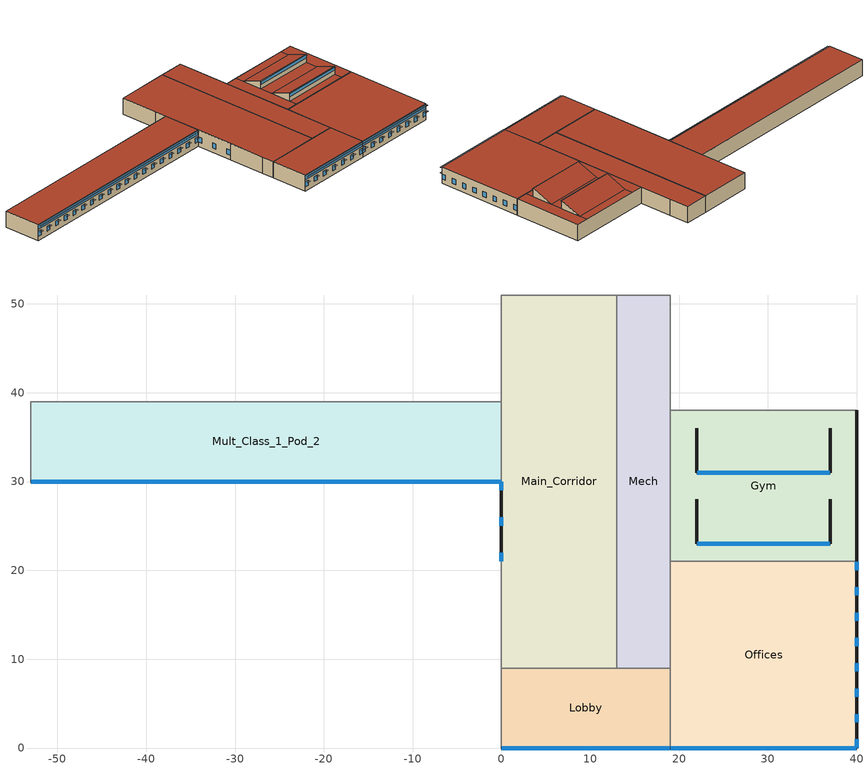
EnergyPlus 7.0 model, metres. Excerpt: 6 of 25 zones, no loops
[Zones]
Mult_Class_1_Pod_2
 floor ground (Unheated - 8in Slab with Carpet_NR_Ext-slab): -53,39 0,39 0,30 -53,30 z0
 wall outside (Mass_R-5.7 ci_Ext-wall): -53,30 0,30 z0:4
 wall to Main_Corridor (Standard_Int-Wall): 0,30 0,39 z0:4
 wall to Corridor_Pod_2 (Standard_Int-Wall): 0,39 -53,39 z0:4
 wall to Corner_Class_1_Pod_2 (Standard_Int-Wall): -53,39 -53,30 z0:4
 window (std_window_UValue_3.237_SHGC_0.390_VT_0.495): -52.95,30 -52.04,30 / -50.06,30 -49.15,30 / -47.17,30 -46.26,30 / -44.29,30 -43.37,30 / -41.4,30 -40.48,30 / -38.51,30 -37.6,30 / -35.62,30 -34.71,30 / -32.73,30 -31.82,30 / -29.85,30 -28.93,30 / -26.96,30 -26.04,30 / -24.07,30 -23.15,30 / -21.18,30 -20.27,30 / -18.29,30 -17.38,30 / -15.4,30 -14.49,30 / -12.52,30 -11.6,30 / -9.63,30 -8.71,30 / -6.74,30 -5.83,30 / -3.85,30 -2.94,30 / -0.96,30 -0.05,30 z1.1:2.32
 window (daylight_window_UValue_3.237_SHGC_0.390_VT_0.495): -52.95,30 -0.05,30 z2.8:3.8
 roof outside (IEAD_R-20 ci_Roof): -53,30 0,30 0,39 -53,39 z4
Main_Corridor
 floor ground (Unheated - 8in Slab with Carpet_NR_Ext-slab): 0,51 13,51 13,9 0,9 z0
 wall outside (Mass_R-5.7 ci_Ext-wall): 0,30 0,21 z0:4
 wall to Lobby (Standard_Int-Wall): 0,9 13,9 z0:4
 wall to Mech (Standard_Int-Wall): 13,9 13,51 z0:4
 wall to Bathrooms (Standard_Int-Wall): 13,51 0,51 z0:4
 wall to Mult_Class_2_Pod_2 (Standard_Int-Wall): 0,51 0,42 z0:4
 wall to Corridor_Pod_2 (Standard_Int-Wall): 0,42 0,39 z0:4
 wall to Mult_Class_2_Pod_1 (Standard_Int-Wall): 0,21 0,12 z0:4
 wall to Corridor_Pod_1 (Standard_Int-Wall): 0,12 0,9 z0:4
 window (std_window_UValue_3.237_SHGC_0.390_VT_0.495_west): 0,29.95 0,29.04 / 0,25.96 0,25.04 / 0,21.96 0,21.05 z1.1:2.32
 roof outside (IEAD_R-20 ci_Roof): 0,9 13,9 13,51 0,51 z4
Lobby
 floor ground (Unheated - 8in Slab with Carpet_NR_Ext-slab): 0,9 19,9 19,0 0,0 z0
 wall outside (Mass_R-5.7 ci_Ext-wall): 0,0 19,0 z0:4
 wall to Offices (Standard_Int-Wall): 19,0 19,9 z0:4
 wall to Mech (Standard_Int-Wall): 19,9 13,9 z0:4
 wall to Mult_Class_1_Pod_1 (Standard_Int-Wall): 0,9 0,0 z0:4
 window (std_window_UValue_3.237_SHGC_0.390_VT_0.495): 0.05,0 0.96,0 / 3.05,0 3.96,0 / 6.05,0 6.96,0 / 9.04,0 9.96,0 / 12.04,0 12.95,0 / 15.04,0 15.95,0 / 18.04,0 18.95,0 z1.1:2.32
 window (daylight_window_UValue_3.237_SHGC_0.390_VT_0.495): 0.05,0 18.95,0 z2.79:3.8
 roof outside (IEAD_R-20 ci_Roof): 0,0 19,0 19,9 0,9 z4
Mech
 floor ground (Unheated - 8in Slab with Carpet_NR_Ext-slab): 13,51 19,51 19,9 13,9 z0
 wall to Offices (Standard_Int-Wall): 19,9 19,21 z0:4
 wall to Gym (Standard_Int-Wall): 19,21 19,38 z0:4
 wall to Kitchen (Standard_Int-Wall): 19,38 19,46 z0:4
 wall to Cafeteria (Standard_Int-Wall): 19,46 19,51 z0:4
 wall to Bathrooms (Standard_Int-Wall): 19,51 13,51 z0:4
 roof outside (IEAD_R-20 ci_Roof): 13,9 19,9 19,51 13,51 z4
Offices
 floor ground (Unheated - 8in Slab with Carpet_NR_Ext-slab): 19,21 40,21 40,0 19,0 z0
 wall outside (Mass_R-5.7 ci_Ext-wall): 19,0 40,0 40,21 z0:4
 wall to Gym (Standard_Int-Wall): 40,21 19,21 z0:4
 window (std_window_UValue_3.237_SHGC_0.390_VT_0.495): 19.05,0 19.96,0 / 21.91,0 22.82,0 / 24.76,0 25.67,0 / 27.62,0 28.53,0 / 30.47,0 31.38,0 / 33.33,0 34.24,0 / 36.18,0 37.09,0 / 39.04,0 39.95,0 z1.1:2.32
 window (daylight_window_UValue_3.237_SHGC_0.390_VT_0.495): 19.05,0 39.95,0 z2.8:3.8
 window (std_window_UValue_3.237_SHGC_0.390_VT_0.495_east): 40,0.05 40,0.96 / 40,2.91 40,3.82 / 40,5.76 40,6.67 / 40,8.62 40,9.53 / 40,11.47 40,12.38 / 40,14.33 40,15.24 / 40,17.18 40,18.09 / 40,20.04 40,20.95 z1.1:2.32
 roof outside (IEAD_R-20 ci_Roof): 19,0 40,0 40,21 19,21 z4
Gym
 floor ground (Unheated - 8in Slab with Carpet_NR_Ext-slab): 19,38 40,38 40,21 19,21 z0
 wall outside (Mass_R-5.7 ci_Ext-wall): 40,21 40,38 z0:4; 22,23 37,23 / 22,31 37,31 z4:6; 37,23,6 37,23,4 37,28,4; 22,28,4 22,23,4 22,23,6; 37,31,6 37,31,4 37,36,4; 22,36,4 22,31,4 22,31,6
 wall to Kitchen (Standard_Int-Wall): 40,38 19,38 z0:4
 window (std_window_UValue_3.237_SHGC_0.390_VT_0.495): 22.05,23 36.95,23 / 22.05,31 36.95,31 z5.1:5.8
 roof outside (IEAD_R-20 ci_Roof): 37,38 37,21 40,21 40,38 z4; 19,38 19,21 22,21 22,38 z4; 22,23 22,21 37,21 37,23 z4; 22,31 22,28 37,28 37,31 z4; 22,38 22,36 37,36 37,38 z4; 37,23,6 37,28,4 22,28,4 22,23,6; 37,31,6 37,36,4 22,36,4 22,31,6
shading: -52.95,29.39 -52.95,30 -52.04,30 -52.04,29.39 z2.32; -50.06,29.39 -50.06,30 -49.15,30 -49.15,29.39 z2.32; -47.17,29.39 -47.17,30 -46.26,30 -46.26,29.39 z2.32; -44.29,29.39 -44.29,30 -43.37,30 -43.37,29.39 z2.32; -41.4,29.39 -41.4,30 -40.48,30 -40.48,29.39 z2.32; -38.51,29.39 -38.51,30 -37.6,30 -37.6,29.39 z2.32; -35.62,29.39 -35.62,30 -34.71,30 -34.71,29.39 z2.32; -32.73,29.39 -32.73,30 -31.82,30 -31.82,29.39 z2.32; -29.85,29.39 -29.85,30 -28.93,30 -28.93,29.39 z2.32; -26.96,29.39 -26.96,30 -26.04,30 -26.04,29.39 z2.32; -24.07,29.39 -24.07,30 -23.15,30 -23.15,29.39 z2.32; -21.18,29.39 -21.18,30 -20.27,30 -20.27,29.39 z2.32; -18.29,29.39 -18.29,30 -17.38,30 -17.38,29.39 z2.32; -15.4,29.39 -15.4,30 -14.49,30 -14.49,29.39 z2.32; -12.52,29.39 -12.52,30 -11.6,30 -11.6,29.39 z2.32; -9.63,29.39 -9.63,30 -8.71,30 -8.71,29.39 z2.32; -6.74,29.39 -6.74,30 -5.83,30 -5.83,29.39 z2.32; -3.85,29.39 -3.85,30 -2.94,30 -2.94,29.39 z2.32; -0.96,29.39 -0.96,30 -0.05,30 -0.05,29.39 z2.32; -52.95,29.5 -52.95,30 -0.05,30 -0.05,29.5 z3.8; 0.05,-0.61 0.05,0 0.96,0 0.96,-0.61 z2.32; 3.05,-0.61 3.05,0 3.96,0 3.96,-0.61 z2.32; 6.05,-0.61 6.05,0 6.96,0 6.96,-0.61 z2.32; 9.04,-0.61 9.04,0 9.96,0 9.96,-0.61 z2.32; 12.04,-0.61 12.04,0 12.95,0 12.95,-0.61 z2.32; 15.04,-0.61 15.04,0 15.95,0 15.95,-0.61 z2.32; 18.04,-0.61 18.04,0 18.95,0 18.95,-0.61 z2.32; 0.05,-0.5 0.05,0 18.95,0 18.95,-0.5 z3.8; 19.05,-0.61 19.05,0 19.96,0 19.96,-0.61 z2.32; 21.91,-0.61 21.91,0 22.82,0 22.82,-0.61 z2.32; 24.76,-0.61 24.76,0 25.67,0 25.67,-0.61 z2.32; 27.62,-0.61 27.62,0 28.53,0 28.53,-0.61 z2.32; 30.47,-0.61 30.47,0 31.38,0 31.38,-0.61 z2.32; 33.33,-0.61 33.33,0 34.24,0 34.24,-0.61 z2.32; 36.18,-0.61 36.18,0 37.09,0 37.09,-0.61 z2.32; 39.04,-0.61 39.04,0 39.95,0 39.95,-0.61 z2.32; 19.05,-0.5 19.05,0 39.95,0 39.95,-0.5 z3.8; 22.05,22.65 22.05,23 36.95,23 36.95,22.65 z5.8; 22.05,30.65 22.05,31 36.95,31 36.95,30.65 z5.8
[Building]
Primary School Low-Energy Fan Coil: North Axis=0; Terrain=City; Loads Convergence Tolerance Value=0.04; Temperature Convergence Tolerance Value=0.2; Solar Distribution=FullExterior; Maximum Number of Warmup Days=25; Minimum Number of Warmup Days=6
[Site:Location]
USA FL-MIAMI: Latitude {deg}=25.78; Longitude {deg}=-80.27; Time Zone {hr}=-5; Elevation {m}=2
[Site:GroundTemperature:BuildingSurface]
22.509, 22.645, 22.781, 22.956, 23.052, 23.08, 23.116, 23.108, 23.133, 23.139, 23.077, 22.913
[Site:WaterMainsTemperature]
Calculation Method=CORRELATION; Annual Average Outdoor Air Temperature {C}=24.31; Maximum Difference In Monthly Average Outdoor Air Temperatures {deltaC}=8
[SizingPeriod:DesignDay] Barometric Pressure {Pa}=101301; Rain {0-no,1-yes}=0; Snow on ground {0-no,1-yes}=0; Day of Month=21; Daylight Savings Time Indicator=0; Humidity Indicating Type=WetBulb
Name | Maximum Dry-Bulb Temperature {C} | Daily Temp Range {C} | Humidity Indicating Conditions at Maximum Dry-Bulb | Wind Speed {m/s} design conditions vs. traditional 6.71 m/s (15 mph) | Wind Direction {Degrees; N=0, S=180} | Clearness {0.0 to 1.1} | Month | Day Type | Wind Speed {m/s} design conditions vs. traditional 3.35 m/s (7mph)
MIAMI Ann Htg 99.6% Condns DB | 8 | 0 | 8 | 4.4 | 340 | 0 | 1 | WinterDesignDay
MIAMI Ann Clg .4% Condns DB=>MWB | 33.1 | 6.7 | 25.3 |  | 140 | 1 | 7 | SummerDesignDay | 4.7
MIAMI Ann Clg .4% Condns WB=>MDB | 30.5 | 6.7 | 26.7 |  | 140 | 1 | 7 | SummerDesignDay | 4.7
[WindowMaterial:SimpleGlazingSystem] U-Factor=1.931; Solar Heat Gain Coefficient=0.25; Visible Transmittance=0.25
SOUTH; EAST; WEST
[Material] Thermal Absorptance=0.9
Name | Roughness | Thickness | Conductivity | Density | Specific Heat | Solar Absorptance | Visible Absorptance | Thickness {m} | Conductivity {W/m-K} | Density {kg/m3} | Specific Heat {J/kg-K}
Roof Membrane | VeryRough | 0.0095 | 0.16 | 1121.29 | 1460 | 0.7 | 0.7
Roof Insulation [14] | MediumRough | 0.1673 | 0.049 | 265 | 836.8 | 0.7 | 0.7
Metal Decking | MediumSmooth | 0.0015 | 45.006 | 7680 | 418.4 | 0.7 | 0.3
GP01 1/2 GYPSUM | Smooth | 0.0127 | 0.16 | 800 | 1090 | 0.7 | 0.5
1IN Stucco | Smooth | 0.0253 | 0.6918 | 1858 | 837 | 0.92 | 0.92
8IN Concrete HW | MediumRough | 0.2033 | 1.7296 | 2243 | 837 | 0.65 | 0.65
Wall Insulation [58] | MediumRough | 0.0339 | 0.0432 | 91 | 837 | 0.5 | 0.5
1/2IN Gypsum | Smooth | 0.0127 | 0.16 | 784.9 | 830 | 0.92 | 0.92
MAT-CC05 8 HW CONCRETE | Rough | 0.2032 | 1.311 | 2240 | 836.8 | 0.7 | 0.7
Std Wood 6inch | MediumSmooth |  |  |  |  | 0.7 | 0.7 | 0.15 | 0.12 | 540 | 1210
[Material:NoMass]
CP02 CARPET PAD: Roughness=VeryRough; Thermal Resistance {(m2-K)/W}=0.2165; Thermal Absorptance=0.9; Solar Absorptance=0.7; Visible Absorptance=0.8
[Construction]
std_window_UValue_3.237_SHGC_0.390_VT_0.495; daylight_window_UValue_3.237_SHGC_0.390_VT_0.495: SOUTH
std_window_UValue_3.237_SHGC_0.390_VT_0.495_east: EAST
std_window_UValue_3.237_SHGC_0.390_VT_0.495_west: WEST
IEAD_R-20 ci_Roof: Roof Membrane, Roof Insulation [14], Metal Decking
Standard_Int-Wall: GP01 1/2 GYPSUM, GP01 1/2 GYPSUM
Mass_R-5.7 ci_Ext-wall: 1IN Stucco, 8IN Concrete HW, Wall Insulation [58], 1/2IN Gypsum
Unheated - 8in Slab with Carpet_NR_Ext-slab: MAT-CC05 8 HW CONCRETE, CP02 CARPET PAD
InteriorFurnishings: Std Wood 6inch
[Zone] Type=1; Multiplier=1; Floor Area {m2}=AutoCalculate; Part of Total Floor Area=Yes
Name | Ceiling Height {m} | Volume {m3}
Mult_Class_1_Pod_2 | 4 | 1908
Main_Corridor | 4 | 2184
Lobby | 4 | 684
Mech | 4 | 1008
Offices | 4 | 1764
Gym | 4.5 | 1578
[InternalMass] Construction=InteriorFurnishings
Name | Zone | Surface Area
Mult_Class_1_Pod_2 Internal Mass | Mult_Class_1_Pod_2 | 954
Main_Corridor Internal Mass | Main_Corridor | 1092
Lobby Internal Mass | Lobby | 342
Mech Internal Mass | Mech | 504
Offices Internal Mass | Offices | 882
Gym Internal Mass | Gym | 714
[ZoneInfiltration:DesignFlowRate] Design Volume Flow Rate Calculation Method=Flow/ExteriorWallArea; Flow per Exterior Surface Area {m3/s/m2}=0.000302; Constant Term Coefficient=1; Temperature Term Coefficient=0; Velocity Term Coefficient=0; Velocity Squared Term Coefficient=0
Name | Zone | Schedule
Mult_Class_1_Pod_2_Infiltration | Mult_Class_1_Pod_2 | INFIL_SCH
Main_Corridor_Infiltration | Main_Corridor | INFIL_SCH
Lobby_Infiltration | Lobby | INFIL_SCH
Offices_Infiltration | Offices | INFIL_SCH
Gym_Infiltration | Gym | Gym_Infil_Sch
[People] Number of People Calculation Method=People; Fraction Radiant=0.3; User Specified Sensible Fraction=AUTOCALCULATE; Activity Level Schedule=ACTIVITY_SCH; Carbon Dioxide Generation Rate {m3/s-W}=3.82E-8; Enable ASHRAE 55 Comfort Warnings=No; MRT Calculation=ZoneAveraged; Work Efficiency Schedule=WORK_EFF_SCH; Clothing Schedule=CLOTHING_SCH; Air Velocity Schedule=AIR_VELO_SCH; Thermal Comfort Report=FANGER
Name | Zone | Schedule | Number of People
Mult_Class_1_Pod_2 People | Mult_Class_1_Pod_2 | Bldg_Occ_Sch | 166.95
Offices People | Offices | Off_Occ_Sch | 22.05
Gym People | Gym | Gym_Occ_Sch | 357
[Lights] Design Level Calculation Method=LightingLevel; Return Air Fraction=0; Fraction Radiant=0.37; Fraction Visible=0.2; Fraction Replaceable=1; Return Air Fraction is Calculated from Plenum Temperature=No
Name | Zone | Schedule | Design Level {W}
Mult_Class_1_Pod_2_Lights | Mult_Class_1_Pod_2 | Mult_Class_1_Pod_2_South_Class | 4106.97
Main_Corridor_Lights | Main_Corridor | Bldg_Light_Sch | 2353.26
Lobby_Lights | Lobby | Bldg_Light_Sch | 1287.63
Mech_Lights | Mech | Bldg_Light_Sch | 1086.12
Offices_Lights | Offices | Offices_Office | 2848.86
Gym_Lights | Gym | Gym_Gym | 3841.32
[ElectricEquipment] Schedule=Bldg_Equip_Sch; Design Level Calculation Method=EquipmentLevel; Fraction Latent=0; Fraction Radiant=0.5; Fraction Lost=0
Name | Zone | Design Level {W}
Mult_Class_1_Pod_2_PlugMisc_Equip | Mult_Class_1_Pod_2 | 4312.08
Offices_PlugMisc_Equip | Offices | 1424.43
[Sizing:Zone]
Gym: Zone Cooling Design Supply Air Temperature {C}=14; Zone Heating Design Supply Air Temperature {C}=40; Zone Cooling Design Supply Air Humidity Ratio {kg-H20/kg-air}=0.0085; Zone Heating Design Supply Air Humidity Ratio {kg-H20/kg-air}=0.008; Design Specification Outdoor Air Object=Gym OA Design Spec; Cooling Design Air Flow Method {Flow/Zone | DesignDay | DesignDayWithLimit}=DesignDay; Cooling Minimum Air Flow Fraction=0; Heating Design Air Flow Method {Flow/Zone | DesignDay}=DesignDay; Heating Design Air Flow Rate=0; Design Zone Air Distribution Effectiveness in Cooling Mode=1; Design Zone Air Distribution Effectiveness in Heating Mode=1
[DesignSpecification:OutdoorAir]
Gym OA Design Spec: Outdoor Air Method=Flow/Zone; Outdoor Air Flow Per Person {m3/s-person}=0; Outdoor Air Flow Per Zone Floor Area {m3/s-m2}=0; Outdoor Air Flow Per Zone {m3/s}=1.372665; Outdoor Air Flow Air Changes per Hour {1/hr}=0
[ZoneControl:Thermostat]
Gym Thermostat: Zone=Gym; Control Type Schedule=Dual Zone Control Type Sched; Control 1=Gym DualSPSched
[ThermostatSetpoint:DualSetpoint]
Gym DualSPSched: Heating Setpoint Temperature Schedule=Gym_HtgSetP_Sch; Cooling Setpoint Temperature Schedule=Gym_ClgSetP_Sch
[Exterior:Lights]
Exterior Facade Lighting: Schedule=Ext_Light_Sch; Design Level=2218.8; Control Option=AstronomicalClock
[Schedule:Compact]
Bldg_Light_Sch: Fraction, Through: 6/30, For: Weekdays, Until: 06:00, 0.2, Until: 07:00, 0.4, Until: 16:00, 0.9, Until: 19:00, 0.7, Until: 21:00, 0.5, Until: 24:00, 0.2, For: SummerDesignDay, Until: 24:00, 1, For: WinterDesignDay, Until: 24:00, 0, For: AllOtherDays, Until: 24:00, 0.2, Through: 9/1, For: Weekdays, Until: 08:00, 0.2, Until: 14:00, 0.5, Until: 24:00, 0.2, For: SummerDesignDay, Until: 24:00, 1, For: WinterDesignDay, Until: 24:00, 0, For: AllOtherDays, Until: 24:00, 0.2, Through: 12/31, For: Weekdays, Until: 06:00, 0.2, Until: 07:00, 0.4, Until: 16:00, 0.9, Until: 19:00, 0.7, Until: 21:00, 0.5, Until: 24:00, 0.2, For: SummerDesignDay, Until: 24:00, 1, For: WinterDesignDay, Until: 24:00, 0, For: AllOtherDays, Until: 24:00, 0.2
Bldg_Occ_Sch: Fraction, Through: 6/30, For: Weekdays, Until: 08:00, 0, Until: 11:00, 0.3, Until: 13:00, 0.2, Until: 15:00, 0.3, Until: 17:00, 0.05, Until: 24:00, 0, For: SummerDesignDay, Until: 24:00, 1, For: AllOtherDays, Until: 24:00, 0, Through: 9/1, For: Weekdays, Until: 09:00, 0, Until: 13:00, 0.05, Until: 24:00, 0, For: SummerDesignDay, Until: 24:00, 1, For: AllOtherDays, Until: 24:00, 0, Through: 12/31, For: Weekdays, Until: 08:00, 0, Until: 11:00, 0.3, Until: 13:00, 0.2, Until: 15:00, 0.3, Until: 17:00, 0.05, Until: 24:00, 0, For: SummerDesignDay, Until: 24:00, 1, For: AllOtherDays, Until: 24:00, 0
Gym_Occ_Sch: Fraction, Through: 6/30, For: Weekdays, Until: 08:00, 0, Until: 14:00, 0.15, Until: 15:00, 0, Until: 18:00, 0.15, Until: 21:00, 0.05, Until: 24:00, 0, For: SummerDesignDay, Until: 24:00, 1, For: AllOtherDays, Until: 24:00, 0, Through: 9/1, For: AllDays, Until: 24:00, 0, Through: 12/31, For: Weekdays, Until: 08:00, 0, Until: 14:00, 0.15, Until: 15:00, 0, Until: 18:00, 0.15, Until: 21:00, 0.05, Until: 24:00, 0, For: SummerDesignDay, Until: 24:00, 1, For: AllOtherDays, Until: 24:00, 0
Off_Occ_Sch: Fraction, Through: 6/30, For: Weekdays, Until: 08:00, 0, Until: 17:00, 0.75, Until: 24:00, 0, For: SummerDesignDay, Until: 24:00, 1, For: AllOtherDays, Until: 24:00, 0, Through: 9/1, For: Weekdays, Until: 09:00, 0, Until: 13:00, 0.25, Until: 24:00, 0, For: SummerDesignDay, Until: 24:00, 1, For: AllOtherDays, Until: 24:00, 0, Through: 12/31, For: Weekdays, Until: 08:00, 0, Until: 17:00, 0.75, Until: 24:00, 0, For: SummerDesignDay, Until: 24:00, 1, For: AllOtherDays, Until: 24:00, 0
Gym_HtgSetP_Sch: Temperature, Through: 6/30, For: WinterDesignDay, Until: 24:00, 21.7, For: Weekdays, Until: 06:00, 15.6, Until: 21:00, 21.7, Until: 24:00, 15.6, For: AllOtherDays, Until: 24:00, 15.6, Through: 9/1, For: WinterDesignDay, Until: 24:00, 21.7, For: Weekdays, Until: 08:00, 15.6, Until: 13:00, 21.7, Until: 24:00, 15.6, For: AllOtherDays, Until: 24:00, 15.6, Through: 12/31, For: WinterDesignDay, Until: 24:00, 21.7, For: Weekdays, Until: 06:00, 15.6, Until: 21:00, 21.7, Until: 24:00, 15.6, For: AllOtherDays, Until: 24:00, 15.6
Gym_ClgSetP_Sch: Temperature, Through: 6/30, For: SummerDesignDay, Until: 24:00, 23.3, For: Weekdays, Until: 06:00, 27.2, Until: 21:00, 23.3, Until: 24:00, 27.2, For: AllOtherDays, Until: 24:00, 27.2, Through: 9/1, For: SummerDesignDay, Until: 24:00, 23.3, For: Weekdays, Until: 08:00, 27.2, Until: 13:00, 23.3, Until: 24:00, 27.2, For: AllOtherDays, Until: 24:00, 27.2, Through: 12/31, For: SummerDesignDay, Until: 24:00, 23.3, For: Weekdays, Until: 06:00, 27.2, Until: 21:00, 23.3, Until: 24:00, 27.2, For: AllOtherDays, Until: 24:00, 27.2
Infil_Sch: Fraction, Through: 6/30, For: WinterDesignDay SummerDesignDay, Until: 24:00, 1, For: Weekdays, Until: 06:00, 0.5, Until: 18:00, 1, Until: 24:00, 0.5, For: AllOtherDays, Until: 24:00, 0.5, Through: 9/1, For: WinterDesignDay SummerDesignDay, Until: 24:00, 1, For: Weekdays, Until: 08:00, 0.5, Until: 13:00, 1, Until: 24:00, 0.5, For: AllOtherDays, Until: 24:00, 0.5, Through: 12/31, For: WinterDesignDay SummerDesignDay, Until: 24:00, 1, For: Weekdays, Until: 06:00, 0.5, Until: 18:00, 1, Until: 24:00, 0.5, For: AllOtherDays, Until: 24:00, 0.5
Gym_Infil_Sch: Fraction, Through: 6/30, For: WinterDesignDay SummerDesignDay, Until: 24:00, 1, For: Weekdays, Until: 06:00, 0.5, Until: 21:00, 1, Until: 24:00, 0.5, For: AllOtherDays, Until: 24:00, 0.5, Through: 9/1, For: WinterDesignDay SummerDesignDay, Until: 24:00, 1, For: Weekdays, Until: 08:00, 0.5, Until: 13:00, 1, Until: 24:00, 0.5, For: AllOtherDays, Until: 24:00, 0.5, Through: 12/31, For: WinterDesignDay SummerDesignDay, Until: 24:00, 1, For: Weekdays, Until: 06:00, 0.5, Until: 21:00, 1, Until: 24:00, 0.5, For: AllOtherDays, Until: 24:00, 0.5
Work_Eff_Sch: Fraction, Through: 12/31, For: AllDays, Until: 24:00, 0
Air_Velo_Sch: Any Number, Through: 12/31, For: AllDays, Until: 24:00, 0.2
Clothing_Sch: Any Number, Through: 04/30, For: AllDays, Until: 24:00, 1.1, Through: 09/30, For: AllDays, Until: 24:00, 0.6, Through: 12/31, For: AllDays, Until: 24:00, 1.1
Dual Zone Control Type Sched: Control Type, Through: 12/31, For: AllDays, Until: 24:00, 4
Activity_Sch: Any Number, Through: 12/31, For: AllDays, Until: 24:00, 120
Bldg_Equip_Sch: Fraction, Through: 6/30, For: Weekdays SummerDesignDay, Until: 08:00, 0.15, Until: 15:00, 0.6, Until: 24:00, 0.15, For: WinterDesignDay, Until: 24:00, 0, For: AllOtherDays, Until: 24:00, 0.15, Through: 9/1, For: Weekdays SummerDesignDay, Until: 09:00, 0.15, Until: 13:00, 0.6, Until: 24:00, 0.15, For: WinterDesignDay, Until: 24:00, 0, For: AllOtherDays, Until: 24:00, 0.15, Through: 12/31, For: Weekdays SummerDesignDay, Until: 08:00, 0.15, Until: 15:00, 0.6, Until: 24:00, 0.15, For: WinterDesignDay, Until: 24:00, 0, For: AllOtherDays, Until: 24:00, 0.15
Ext_Light_Sch: Fraction, Through: 12/31, For: AllDays, Until: 06:00, 0.25, Until: 24:00, 1
[Schedule:File] Column Number=6; Rows to Skip at Top=2; Number of Hours of Data=8760; Column Separator=Comma
Name | File
Mult_Class_1_Pod_2_South_Class | South_Class.csv
Offices_Office | Office.csv
Gym_Gym | Gym.csv
